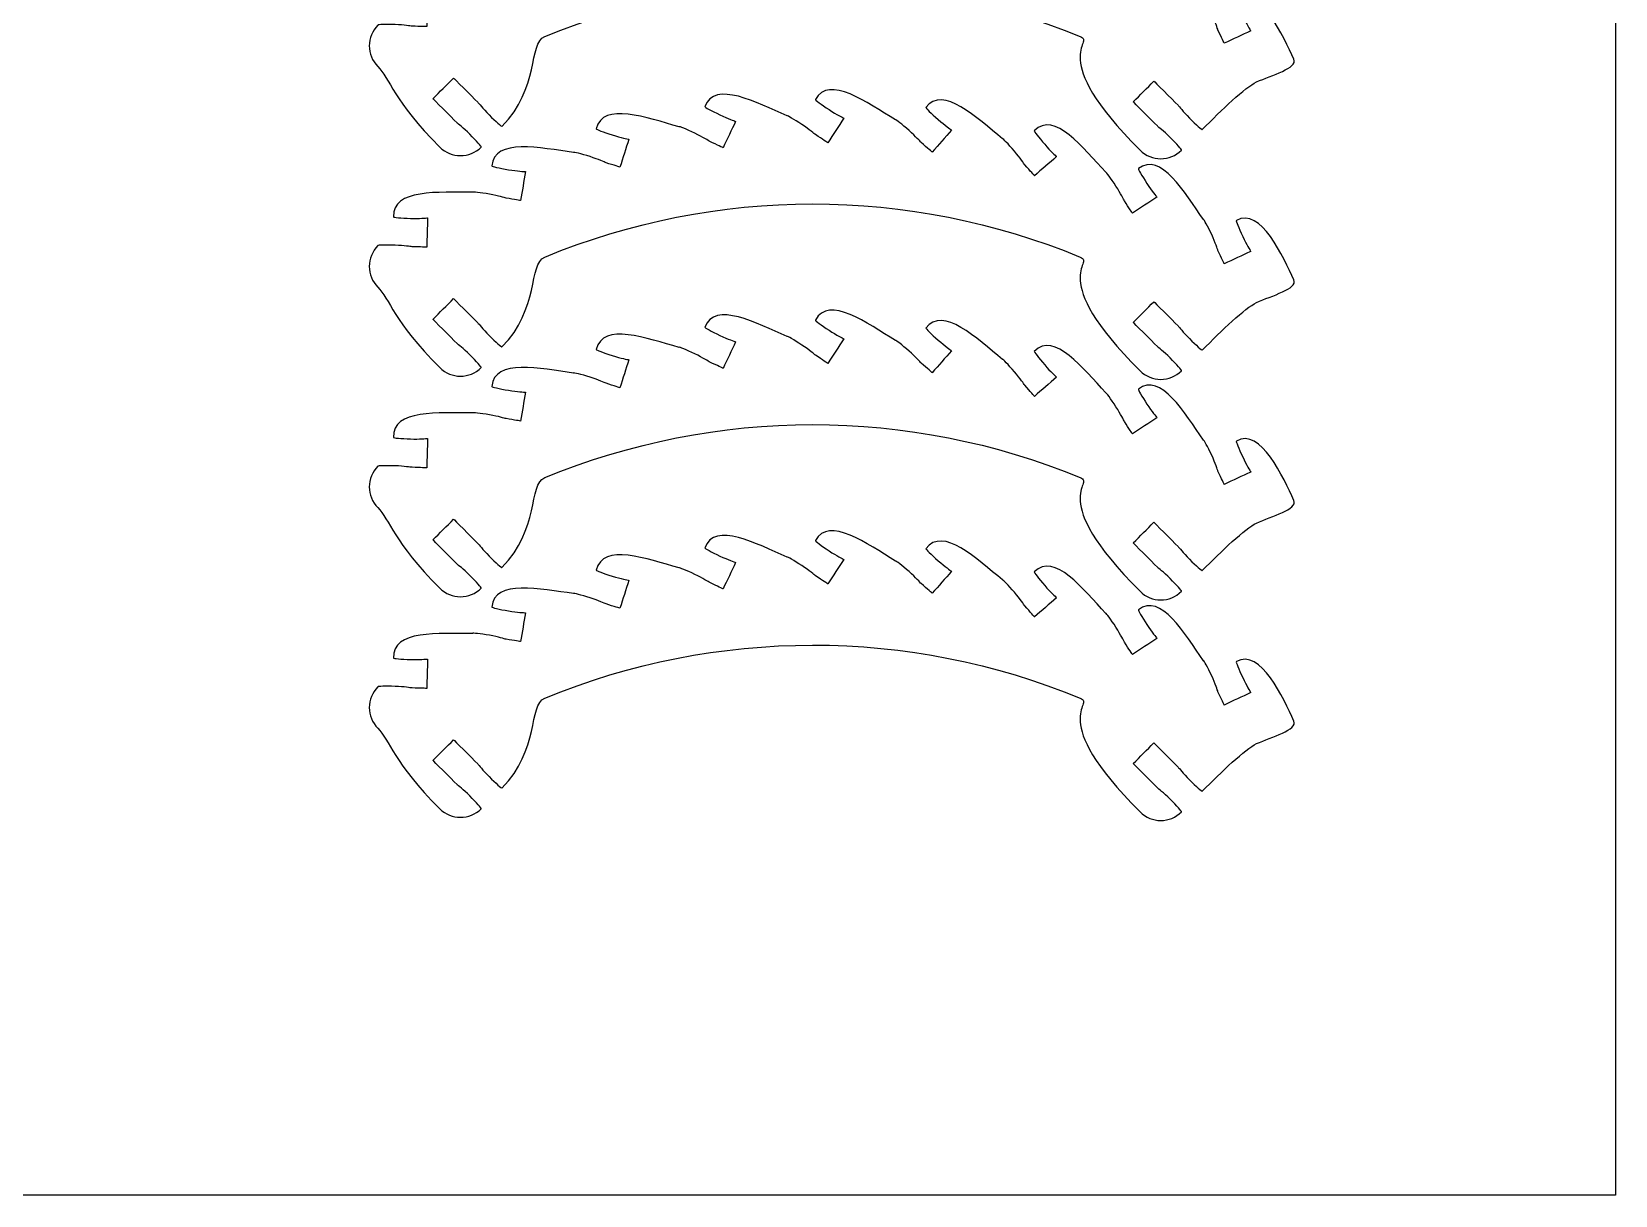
# Model space of a CAD drawing. Extents: x 0 to 580, y 0 to 450.
# Drawn here: x 418 to 580.2, y 0.2 to 119.4 of the extents above; entities that cross this region are included whole.
import ezdxf

# ---------------------------------------------------------------- set-up
doc = ezdxf.new("R2010")
doc.units = 0
doc.header["$MEASUREMENT"] = 0
doc.layers.add('DEFAULT', color=18, linetype='CONTINUOUS')

msp = doc.modelspace()

# ---------------------------------------------------------------- linework, layer by layer
at = {"layer": 'DEFAULT', "color": 18}
msp.add_lwpolyline([(580.18, 0.18), (0.18, 0.18), (0.18, 450.18), (580.18, 450.18)], close=True, dxfattribs=at)
at = {"layer": 'DEFAULT', "color": 1}
for points, knots in [([(466.17, 109.69), (466.13, 109.65), (465.54, 110.18), (464.86, 110.86), (464.17, 111.54), (463.81, 112.05), (463.69, 112.17), (463.07, 112.79), (461.22, 114.64), (461.22, 114.64), (460.51, 113.94), (459.8, 113.23), (459.1, 112.52), (459.1, 112.52), (460.95, 110.67), (461.57, 110.05), (461.69, 109.93), (462.19, 109.56), (462.88, 108.88), (463.56, 108.2), (464.08, 107.61), (464.05, 107.57), (462.87, 106.4), (460.97, 106.4), (459.8, 107.57), (455.05, 112.32), (454.67, 114.62), (453.46, 115.82), (452.29, 116.99), (452.29, 118.89), (453.47, 120.06), (453.47, 120.12), (454.25, 120.14), (455.22, 120.11), (456.18, 120.08), (456.79, 119.96), (456.96, 119.95), (457.84, 119.93), (458.46, 119.91), (458.46, 119.91), (458.49, 120.91), (458.53, 121.9), (458.56, 122.9), (458.38, 122.91), (457.77, 122.83), (456.8, 122.86), (455.84, 122.89), (455.05, 122.96), (455.06, 123.02), (454.9, 125.92), (459.78, 125.52), (463.15, 125.53), (463.16, 125.59), (463.94, 125.5), (464.89, 125.34), (465.84, 125.17), (466.42, 124.97), (466.6, 124.94), (467.46, 124.8), (468.08, 124.69), (468.08, 124.69), (468.24, 125.68), (468.41, 126.66), (468.58, 127.65), (468.41, 127.68), (467.79, 127.68), (466.84, 127.84), (465.89, 128.01), (465.12, 128.18), (465.13, 128.24), (465.37, 131.14), (470.15, 130.07), (473.49, 129.62), (473.51, 129.67), (474.27, 129.48), (475.19, 129.19), (476.11, 128.89), (476.66, 128.61), (476.83, 128.56), (477.66, 128.3), (478.25, 128.11), (478.25, 128.11), (478.56, 129.06), (478.86, 130.01), (479.16, 130.97), (479, 131.02), (478.39, 131.11), (477.46, 131.4), (476.54, 131.7), (475.81, 131.97), (475.83, 132.03), (476.47, 134.87), (481.05, 133.15), (484.3, 132.25), (484.32, 132.3), (485.04, 132), (485.92, 131.58), (486.79, 131.17), (487.3, 130.81), (487.46, 130.74), (488.24, 130.37), (488.81, 130.1), (488.81, 130.1), (489.24, 131), (489.67, 131.9), (490.1, 132.8), (489.94, 132.88), (489.35, 133.05), (488.48, 133.47), (487.61, 133.88), (486.92, 134.26), (486.94, 134.31), (487.96, 137.03), (492.27, 134.7), (495.36, 133.36), (495.4, 133.41), (496.07, 133.01), (496.88, 132.48), (497.68, 131.95), (498.14, 131.53), (498.28, 131.44), (499.01, 130.96), (499.53, 130.61), (499.53, 130.61), (500.09, 131.44), (500.64, 132.28), (501.19, 133.11), (501.04, 133.21), (500.48, 133.46), (499.67, 133.99), (498.86, 134.53), (498.24, 135), (498.26, 135.04), (499.65, 137.6), (503.6, 134.7), (506.47, 132.95), (506.51, 132.99), (507.13, 132.5), (507.85, 131.87), (508.58, 131.23), (508.97, 130.75), (509.1, 130.64), (509.76, 130.06), (510.23, 129.65), (510.23, 129.65), (510.89, 130.4), (511.55, 131.15), (512.21, 131.9), (512.08, 132.02), (511.56, 132.34), (510.83, 132.98), (510.1, 133.62), (509.55, 134.17), (509.58, 134.21), (511.31, 136.56), (514.81, 133.14), (517.43, 131.01), (517.47, 131.05), (518.01, 130.48), (518.64, 129.75), (519.28, 129.02), (519.6, 128.49), (519.71, 128.36), (520.28, 127.7), (520.69, 127.22), (520.69, 127.22), (521.45, 127.88), (522.21, 128.53), (522.96, 129.18), (522.85, 129.32), (522.37, 129.71), (521.75, 130.45), (521.11, 131.18), (520.64, 131.8), (520.68, 131.83), (522.71, 133.92), (525.71, 130.05), (528, 127.58), (528.05, 127.62), (528.52, 126.98), (529.04, 126.17), (529.57, 125.36), (529.81, 124.79), (529.91, 124.65), (530.38, 123.91), (530.72, 123.39), (530.72, 123.39), (531.56, 123.93), (532.4, 124.47), (533.24, 125.02), (533.15, 125.16), (532.73, 125.62), (532.21, 126.43), (531.69, 127.24), (531.3, 127.91), (531.34, 127.96), (533.64, 129.74), (536.08, 125.5), (538.01, 122.74), (538.06, 122.76), (538.44, 122.07), (538.85, 121.19), (539.25, 120.32), (539.42, 119.72), (539.49, 119.57), (539.86, 118.77), (540.13, 118.2), (540.13, 118.2), (541.03, 118.63), (541.94, 119.05), (542.84, 119.47), (542.77, 119.63), (542.43, 120.14), (542.02, 121.02), (541.61, 121.89), (541.32, 122.62), (541.37, 122.65), (543.89, 124.1), (546.21, 118.81), (547.26, 116.56), (547.69, 115.65), (544.96, 114.94), (543.45, 114.24), (542.24, 113.68), (539.87, 111.36), (537.88, 109.37), (537.84, 109.33), (537.25, 109.86), (536.57, 110.54), (535.88, 111.22), (535.52, 111.72), (535.4, 111.85), (534.78, 112.46), (532.93, 114.32), (532.93, 114.32), (532.22, 113.61), (531.51, 112.91), (530.81, 112.2), (530.81, 112.2), (532.66, 110.34), (533.28, 109.73), (533.4, 109.6), (533.9, 109.24), (534.59, 108.56), (535.27, 107.87), (535.79, 107.29), (535.75, 107.25), (534.58, 106.08), (532.68, 106.08), (531.51, 107.25), (521.74, 117.02), (526.98, 118.24), (525.39, 118.9), (507.87, 126.16), (488.08, 126.13), (470.55, 118.9), (468.85, 118.19), (470.05, 113.58), (466.17, 109.69)], [1, 1, 1, 1, 2, 2, 2, 3, 3, 3, 4, 4, 4, 12.499424, 12.499424, 12.499424, 13.499424, 13.499424, 13.499424, 14.499424, 14.499424, 14.499424, 15.499424, 15.499424, 15.499424, 16.499424, 16.499424, 16.499424, 17.499424, 17.499424, 17.499424, 18.499424, 18.499424, 18.499424, 19.499424, 19.499424, 19.499424, 20.499424, 20.499424, 20.499424, 21.499424, 21.499424, 21.499424, 30.002679, 30.002679, 30.002679, 31.002679, 31.002679, 31.002679, 32.002679, 32.002679, 32.002679, 33.002679, 33.002679, 33.002679, 34.002679, 34.002679, 34.002679, 35.002679, 35.002679, 35.002679, 36.002679, 36.002679, 36.002679, 44.509561, 44.509561, 44.509561, 45.509561, 45.509561, 45.509561, 46.509561, 46.509561, 46.509561, 47.509561, 47.509561, 47.509561, 48.509561, 48.509561, 48.509561, 49.509561, 49.509561, 49.509561, 50.509561, 50.509561, 50.509561, 59.011566, 59.011566, 59.011566, 60.011566, 60.011566, 60.011566, 61.011566, 61.011566, 61.011566, 62.011566, 62.011566, 62.011566, 63.011566, 63.011566, 63.011566, 64.011566, 64.011566, 64.011566, 65.011566, 65.011566, 65.011566, 73.506847, 73.506847, 73.506847, 74.506847, 74.506847, 74.506847, 75.506847, 75.506847, 75.506847, 76.506847, 76.506847, 76.506847, 77.506847, 77.506847, 77.506847, 78.506847, 78.506847, 78.506847, 79.506847, 79.506847, 79.506847, 88.010232, 88.010232, 88.010232, 89.010232, 89.010232, 89.010232, 90.010232, 90.010232, 90.010232, 91.010232, 91.010232, 91.010232, 92.010232, 92.010232, 92.010232, 93.010232, 93.010232, 93.010232, 94.010232, 94.010232, 94.010232, 102.518222, 102.518222, 102.518222, 103.518222, 103.518222, 103.518222, 104.518222, 104.518222, 104.518222, 105.518222, 105.518222, 105.518222, 106.518222, 106.518222, 106.518222, 107.518222, 107.518222, 107.518222, 108.518222, 108.518222, 108.518222, 117.021925, 117.021925, 117.021925, 118.021925, 118.021925, 118.021925, 119.021925, 119.021925, 119.021925, 120.021925, 120.021925, 120.021925, 121.021925, 121.021925, 121.021925, 122.021925, 122.021925, 122.021925, 123.021925, 123.021925, 123.021925, 131.530673, 131.530673, 131.530673, 132.530673, 132.530673, 132.530673, 133.530673, 133.530673, 133.530673, 134.530673, 134.530673, 134.530673, 135.530673, 135.530673, 135.530673, 136.530673, 136.530673, 136.530673, 137.530673, 137.530673, 137.530673, 146.030249, 146.030249, 146.030249, 147.030249, 147.030249, 147.030249, 148.030249, 148.030249, 148.030249, 149.030249, 149.030249, 149.030249, 150.030249, 150.030249, 150.030249, 151.030249, 151.030249, 151.030249, 152.030249, 152.030249, 152.030249, 153.030249, 153.030249, 153.030249, 154.030249, 154.030249, 154.030249, 162.53038, 162.53038, 162.53038, 163.53038, 163.53038, 163.53038, 164.53038, 164.53038, 164.53038, 165.53038, 165.53038, 165.53038, 166.53038, 166.53038, 166.53038, 167.53038, 167.53038, 167.53038, 168.53038, 168.53038, 168.53038, 169.53038, 169.53038, 169.53038, 169.53038]), ([(466.17, 87.1), (466.13, 87.06), (465.54, 87.58), (464.86, 88.26), (464.17, 88.95), (463.81, 89.45), (463.69, 89.57), (463.07, 90.19), (461.22, 92.04), (461.22, 92.04), (460.51, 91.34), (459.8, 90.63), (459.1, 89.92), (459.1, 89.92), (460.95, 88.07), (461.57, 87.45), (461.69, 87.33), (462.19, 86.97), (462.88, 86.28), (463.56, 85.6), (464.08, 85.01), (464.05, 84.98), (462.87, 83.8), (460.97, 83.8), (459.8, 84.98), (455.05, 89.72), (454.67, 92.02), (453.46, 93.22), (452.29, 94.39), (452.29, 96.29), (453.47, 97.47), (453.47, 97.52), (454.25, 97.54), (455.22, 97.51), (456.18, 97.48), (456.79, 97.36), (456.96, 97.36), (457.84, 97.33), (458.46, 97.31), (458.46, 97.31), (458.49, 98.31), (458.53, 99.31), (458.56, 100.31), (458.38, 100.31), (457.77, 100.23), (456.8, 100.26), (455.84, 100.29), (455.05, 100.36), (455.06, 100.42), (454.9, 103.32), (459.78, 102.92), (463.15, 102.94), (463.16, 102.99), (463.94, 102.9), (464.89, 102.74), (465.84, 102.58), (466.42, 102.38), (466.6, 102.34), (467.46, 102.2), (468.08, 102.09), (468.08, 102.09), (468.24, 103.08), (468.41, 104.07), (468.58, 105.05), (468.41, 105.08), (467.79, 105.08), (466.84, 105.25), (465.89, 105.41), (465.12, 105.59), (465.13, 105.64), (465.37, 108.54), (470.15, 107.47), (473.49, 107.02), (473.51, 107.07), (474.27, 106.88), (475.19, 106.59), (476.11, 106.3), (476.66, 106.02), (476.83, 105.96), (477.66, 105.7), (478.25, 105.51), (478.25, 105.51), (478.56, 106.46), (478.86, 107.42), (479.16, 108.37), (479, 108.42), (478.39, 108.51), (477.46, 108.81), (476.54, 109.1), (475.81, 109.38), (475.83, 109.43), (476.47, 112.27), (481.05, 110.55), (484.3, 109.65), (484.32, 109.7), (485.04, 109.4), (485.92, 108.99), (486.79, 108.57), (487.3, 108.22), (487.46, 108.14), (488.24, 107.77), (488.81, 107.5), (488.81, 107.5), (489.24, 108.4), (489.67, 109.3), (490.1, 110.2), (489.94, 110.28), (489.35, 110.45), (488.48, 110.87), (487.61, 111.29), (486.92, 111.66), (486.94, 111.71), (487.96, 114.44), (492.27, 112.11), (495.36, 110.77), (495.4, 110.81), (496.07, 110.41), (496.88, 109.89), (497.68, 109.35), (498.14, 108.94), (498.28, 108.84), (499.01, 108.36), (499.53, 108.01), (499.53, 108.01), (500.09, 108.85), (500.64, 109.68), (501.19, 110.52), (501.04, 110.61), (500.48, 110.87), (499.67, 111.4), (498.86, 111.93), (498.24, 112.4), (498.26, 112.45), (499.65, 115), (503.6, 112.1), (506.47, 110.35), (506.51, 110.39), (507.13, 109.91), (507.85, 109.27), (508.58, 108.63), (508.97, 108.16), (509.1, 108.04), (509.76, 107.46), (510.23, 107.05), (510.23, 107.05), (510.89, 107.8), (511.55, 108.55), (512.21, 109.3), (512.08, 109.42), (511.56, 109.75), (510.83, 110.39), (510.1, 111.02), (509.55, 111.57), (509.58, 111.61), (511.31, 113.96), (514.81, 110.54), (517.43, 108.41), (517.47, 108.45), (518.01, 107.89), (518.64, 107.15), (519.28, 106.42), (519.6, 105.89), (519.71, 105.76), (520.28, 105.1), (520.69, 104.63), (520.69, 104.63), (521.45, 105.28), (522.21, 105.93), (522.96, 106.59), (522.85, 106.72), (522.37, 107.11), (521.75, 107.85), (521.11, 108.58), (520.64, 109.2), (520.68, 109.24), (522.71, 111.32), (525.71, 107.46), (528, 104.99), (528.05, 105.02), (528.52, 104.39), (529.04, 103.57), (529.57, 102.76), (529.81, 102.2), (529.91, 102.05), (530.38, 101.31), (530.72, 100.79), (530.72, 100.79), (531.56, 101.33), (532.4, 101.88), (533.24, 102.42), (533.15, 102.56), (532.73, 103.02), (532.21, 103.83), (531.69, 104.64), (531.3, 105.32), (531.34, 105.36), (533.64, 107.14), (536.08, 102.9), (538.01, 100.14), (538.06, 100.16), (538.44, 99.47), (538.85, 98.6), (539.25, 97.72), (539.42, 97.13), (539.49, 96.97), (539.86, 96.18), (540.13, 95.61), (540.13, 95.61), (541.03, 96.03), (541.94, 96.45), (542.84, 96.88), (542.77, 97.03), (542.43, 97.55), (542.02, 98.42), (541.61, 99.3), (541.32, 100.02), (541.37, 100.05), (543.89, 101.5), (546.21, 96.21), (547.26, 93.96), (547.69, 93.05), (544.96, 92.35), (543.45, 91.64), (542.24, 91.08), (539.87, 88.76), (537.88, 86.77), (537.84, 86.73), (537.25, 87.26), (536.57, 87.94), (535.88, 88.62), (535.52, 89.13), (535.4, 89.25), (534.78, 89.87), (532.93, 91.72), (532.93, 91.72), (532.22, 91.02), (531.51, 90.31), (530.81, 89.6), (530.81, 89.6), (532.66, 87.75), (533.28, 87.13), (533.4, 87.01), (533.9, 86.64), (534.59, 85.96), (535.27, 85.28), (535.79, 84.69), (535.75, 84.65), (534.58, 83.48), (532.68, 83.48), (531.51, 84.65), (521.74, 94.42), (526.98, 95.64), (525.39, 96.3), (507.87, 103.56), (488.08, 103.54), (470.55, 96.3), (468.85, 95.59), (470.05, 90.98), (466.17, 87.1)], [1, 1, 1, 1, 2, 2, 2, 3, 3, 3, 4, 4, 4, 12.499424, 12.499424, 12.499424, 13.499424, 13.499424, 13.499424, 14.499424, 14.499424, 14.499424, 15.499424, 15.499424, 15.499424, 16.499424, 16.499424, 16.499424, 17.499424, 17.499424, 17.499424, 18.499424, 18.499424, 18.499424, 19.499424, 19.499424, 19.499424, 20.499424, 20.499424, 20.499424, 21.499424, 21.499424, 21.499424, 30.002679, 30.002679, 30.002679, 31.002679, 31.002679, 31.002679, 32.002679, 32.002679, 32.002679, 33.002679, 33.002679, 33.002679, 34.002679, 34.002679, 34.002679, 35.002679, 35.002679, 35.002679, 36.002679, 36.002679, 36.002679, 44.509561, 44.509561, 44.509561, 45.509561, 45.509561, 45.509561, 46.509561, 46.509561, 46.509561, 47.509561, 47.509561, 47.509561, 48.509561, 48.509561, 48.509561, 49.509561, 49.509561, 49.509561, 50.509561, 50.509561, 50.509561, 59.011566, 59.011566, 59.011566, 60.011566, 60.011566, 60.011566, 61.011566, 61.011566, 61.011566, 62.011566, 62.011566, 62.011566, 63.011566, 63.011566, 63.011566, 64.011566, 64.011566, 64.011566, 65.011566, 65.011566, 65.011566, 73.506847, 73.506847, 73.506847, 74.506847, 74.506847, 74.506847, 75.506847, 75.506847, 75.506847, 76.506847, 76.506847, 76.506847, 77.506847, 77.506847, 77.506847, 78.506847, 78.506847, 78.506847, 79.506847, 79.506847, 79.506847, 88.010232, 88.010232, 88.010232, 89.010232, 89.010232, 89.010232, 90.010232, 90.010232, 90.010232, 91.010232, 91.010232, 91.010232, 92.010232, 92.010232, 92.010232, 93.010232, 93.010232, 93.010232, 94.010232, 94.010232, 94.010232, 102.518973, 102.518973, 102.518973, 103.518973, 103.518973, 103.518973, 104.518973, 104.518973, 104.518973, 105.518973, 105.518973, 105.518973, 106.518973, 106.518973, 106.518973, 107.518973, 107.518973, 107.518973, 108.518973, 108.518973, 108.518973, 117.022676, 117.022676, 117.022676, 118.022676, 118.022676, 118.022676, 119.022676, 119.022676, 119.022676, 120.022676, 120.022676, 120.022676, 121.022676, 121.022676, 121.022676, 122.022676, 122.022676, 122.022676, 123.022676, 123.022676, 123.022676, 131.531424, 131.531424, 131.531424, 132.531424, 132.531424, 132.531424, 133.531424, 133.531424, 133.531424, 134.531424, 134.531424, 134.531424, 135.531424, 135.531424, 135.531424, 136.531424, 136.531424, 136.531424, 137.531424, 137.531424, 137.531424, 146.031, 146.031, 146.031, 147.031, 147.031, 147.031, 148.031, 148.031, 148.031, 149.031, 149.031, 149.031, 150.031, 150.031, 150.031, 151.031, 151.031, 151.031, 152.031, 152.031, 152.031, 153.031, 153.031, 153.031, 154.031, 154.031, 154.031, 162.531131, 162.531131, 162.531131, 163.531131, 163.531131, 163.531131, 164.531131, 164.531131, 164.531131, 165.531131, 165.531131, 165.531131, 166.531131, 166.531131, 166.531131, 167.531131, 167.531131, 167.531131, 168.531131, 168.531131, 168.531131, 169.531131, 169.531131, 169.531131, 169.531131]), ([(466.17, 64.5), (466.13, 64.46), (465.54, 64.98), (464.86, 65.67), (464.17, 66.35), (463.81, 66.85), (463.69, 66.97), (463.07, 67.59), (461.22, 69.45), (461.22, 69.45), (460.51, 68.74), (459.8, 68.03), (459.1, 67.33), (459.1, 67.33), (460.95, 65.47), (461.57, 64.85), (461.69, 64.73), (462.19, 64.37), (462.88, 63.69), (463.56, 63), (464.08, 62.42), (464.05, 62.38), (462.87, 61.2), (460.97, 61.2), (459.8, 62.38), (455.05, 67.13), (454.67, 69.42), (453.46, 70.63), (452.29, 71.8), (452.29, 73.7), (453.47, 74.87), (453.47, 74.92), (454.25, 74.94), (455.22, 74.91), (456.18, 74.88), (456.79, 74.76), (456.96, 74.76), (457.84, 74.73), (458.46, 74.71), (458.46, 74.71), (458.49, 75.71), (458.53, 76.71), (458.56, 77.71), (458.38, 77.72), (457.77, 77.63), (456.8, 77.67), (455.84, 77.7), (455.05, 77.76), (455.06, 77.82), (454.9, 80.73), (459.78, 80.32), (463.15, 80.34), (463.16, 80.39), (463.94, 80.3), (464.89, 80.14), (465.84, 79.98), (466.42, 79.78), (466.6, 79.75), (467.46, 79.6), (468.08, 79.5), (468.08, 79.5), (468.24, 80.48), (468.41, 81.47), (468.58, 82.45), (468.41, 82.48), (467.79, 82.49), (466.84, 82.65), (465.89, 82.81), (465.12, 82.99), (465.13, 83.04), (465.37, 85.94), (470.15, 84.87), (473.49, 84.42), (473.51, 84.48), (474.27, 84.28), (475.19, 83.99), (476.11, 83.7), (476.66, 83.42), (476.83, 83.37), (477.66, 83.1), (478.25, 82.91), (478.25, 82.91), (478.56, 83.87), (478.86, 84.82), (479.16, 85.77), (479, 85.83), (478.39, 85.91), (477.46, 86.21), (476.54, 86.5), (475.81, 86.78), (475.83, 86.83), (476.47, 89.67), (481.05, 87.95), (484.3, 87.05), (484.32, 87.1), (485.04, 86.8), (485.92, 86.39), (486.79, 85.97), (487.3, 85.62), (487.46, 85.54), (488.24, 85.17), (488.81, 84.9), (488.81, 84.9), (489.24, 85.8), (489.67, 86.7), (490.1, 87.6), (489.94, 87.68), (489.35, 87.85), (488.48, 88.27), (487.61, 88.69), (486.92, 89.06), (486.94, 89.11), (487.96, 91.84), (492.27, 89.51), (495.36, 88.17), (495.4, 88.21), (496.07, 87.82), (496.88, 87.29), (497.68, 86.76), (498.14, 86.34), (498.28, 86.24), (499.01, 85.76), (499.53, 85.41), (499.53, 85.41), (500.09, 86.25), (500.64, 87.08), (501.19, 87.92), (501.04, 88.02), (500.48, 88.27), (499.67, 88.8), (498.86, 89.33), (498.24, 89.8), (498.26, 89.85), (499.65, 92.41), (503.6, 89.51), (506.47, 87.75), (506.51, 87.79), (507.13, 87.31), (507.85, 86.67), (508.58, 86.04), (508.97, 85.56), (509.1, 85.44), (509.76, 84.87), (510.23, 84.45), (510.23, 84.45), (510.89, 85.2), (511.55, 85.96), (512.21, 86.71), (512.08, 86.82), (511.56, 87.15), (510.83, 87.79), (510.1, 88.43), (509.55, 88.97), (509.58, 89.02), (511.31, 91.36), (514.81, 87.95), (517.43, 85.81), (517.47, 85.85), (518.01, 85.29), (518.64, 84.55), (519.28, 83.82), (519.6, 83.3), (519.71, 83.16), (520.28, 82.5), (520.69, 82.03), (520.69, 82.03), (521.45, 82.68), (522.21, 83.34), (522.96, 83.99), (522.85, 84.12), (522.37, 84.52), (521.75, 85.25), (521.11, 85.98), (520.64, 86.6), (520.68, 86.64), (522.71, 88.72), (525.71, 84.86), (528, 82.39), (528.05, 82.42), (528.52, 81.79), (529.04, 80.97), (529.57, 80.16), (529.81, 79.6), (529.91, 79.45), (530.38, 78.71), (530.72, 78.19), (530.72, 78.19), (531.56, 78.73), (532.4, 79.28), (533.24, 79.82), (533.15, 79.97), (532.73, 80.43), (532.21, 81.24), (531.69, 82.04), (531.3, 82.72), (531.34, 82.76), (533.64, 84.54), (536.08, 80.31), (538.01, 77.54), (538.06, 77.57), (538.44, 76.88), (538.85, 76), (539.25, 75.12), (539.42, 74.53), (539.49, 74.37), (539.86, 73.58), (540.13, 73.01), (540.13, 73.01), (541.03, 73.43), (541.94, 73.86), (542.84, 74.28), (542.77, 74.44), (542.43, 74.95), (542.02, 75.82), (541.61, 76.7), (541.32, 77.43), (541.37, 77.45), (543.89, 78.9), (546.21, 73.61), (547.26, 71.37), (547.69, 70.45), (544.96, 69.75), (543.45, 69.05), (542.24, 68.48), (539.87, 66.17), (537.88, 64.18), (537.84, 64.14), (537.25, 64.66), (536.57, 65.34), (535.88, 66.03), (535.52, 66.53), (535.4, 66.65), (534.78, 67.27), (532.93, 69.13), (532.93, 69.13), (532.22, 68.42), (531.51, 67.71), (530.81, 67.01), (530.81, 67.01), (532.66, 65.15), (533.28, 64.53), (533.4, 64.41), (533.9, 64.05), (534.59, 63.36), (535.27, 62.68), (535.79, 62.09), (535.75, 62.06), (534.58, 60.88), (532.68, 60.88), (531.51, 62.06), (521.74, 71.83), (526.98, 73.04), (525.39, 73.7), (507.87, 80.96), (488.08, 80.94), (470.55, 73.7), (468.85, 73), (470.05, 68.39), (466.17, 64.5)], [1, 1, 1, 1, 2, 2, 2, 3, 3, 3, 4, 4, 4, 12.499424, 12.499424, 12.499424, 13.499424, 13.499424, 13.499424, 14.499424, 14.499424, 14.499424, 15.499424, 15.499424, 15.499424, 16.499424, 16.499424, 16.499424, 17.499424, 17.499424, 17.499424, 18.499424, 18.499424, 18.499424, 19.499424, 19.499424, 19.499424, 20.499424, 20.499424, 20.499424, 21.499424, 21.499424, 21.499424, 30.002679, 30.002679, 30.002679, 31.002679, 31.002679, 31.002679, 32.002679, 32.002679, 32.002679, 33.002679, 33.002679, 33.002679, 34.002679, 34.002679, 34.002679, 35.002679, 35.002679, 35.002679, 36.002679, 36.002679, 36.002679, 44.510547, 44.510547, 44.510547, 45.510547, 45.510547, 45.510547, 46.510547, 46.510547, 46.510547, 47.510547, 47.510547, 47.510547, 48.510547, 48.510547, 48.510547, 49.510547, 49.510547, 49.510547, 50.510547, 50.510547, 50.510547, 59.012552, 59.012552, 59.012552, 60.012552, 60.012552, 60.012552, 61.012552, 61.012552, 61.012552, 62.012552, 62.012552, 62.012552, 63.012552, 63.012552, 63.012552, 64.012552, 64.012552, 64.012552, 65.012552, 65.012552, 65.012552, 73.507832, 73.507832, 73.507832, 74.507832, 74.507832, 74.507832, 75.507832, 75.507832, 75.507832, 76.507832, 76.507832, 76.507832, 77.507832, 77.507832, 77.507832, 78.507832, 78.507832, 78.507832, 79.507832, 79.507832, 79.507832, 88.011218, 88.011218, 88.011218, 89.011218, 89.011218, 89.011218, 90.011218, 90.011218, 90.011218, 91.011218, 91.011218, 91.011218, 92.011218, 92.011218, 92.011218, 93.011218, 93.011218, 93.011218, 94.011218, 94.011218, 94.011218, 102.519959, 102.519959, 102.519959, 103.519959, 103.519959, 103.519959, 104.519959, 104.519959, 104.519959, 105.519959, 105.519959, 105.519959, 106.519959, 106.519959, 106.519959, 107.519959, 107.519959, 107.519959, 108.519959, 108.519959, 108.519959, 117.023662, 117.023662, 117.023662, 118.023662, 118.023662, 118.023662, 119.023662, 119.023662, 119.023662, 120.023662, 120.023662, 120.023662, 121.023662, 121.023662, 121.023662, 122.023662, 122.023662, 122.023662, 123.023662, 123.023662, 123.023662, 131.53241, 131.53241, 131.53241, 132.53241, 132.53241, 132.53241, 133.53241, 133.53241, 133.53241, 134.53241, 134.53241, 134.53241, 135.53241, 135.53241, 135.53241, 136.53241, 136.53241, 136.53241, 137.53241, 137.53241, 137.53241, 146.03241, 146.03241, 146.03241, 147.03241, 147.03241, 147.03241, 148.03241, 148.03241, 148.03241, 149.03241, 149.03241, 149.03241, 150.03241, 150.03241, 150.03241, 151.03241, 151.03241, 151.03241, 152.03241, 152.03241, 152.03241, 153.03241, 153.03241, 153.03241, 154.03241, 154.03241, 154.03241, 162.53254, 162.53254, 162.53254, 163.53254, 163.53254, 163.53254, 164.53254, 164.53254, 164.53254, 165.53254, 165.53254, 165.53254, 166.53254, 166.53254, 166.53254, 167.53254, 167.53254, 167.53254, 168.53254, 168.53254, 168.53254, 169.53254, 169.53254, 169.53254, 169.53254]), ([(466.17, 41.9), (466.13, 41.86), (465.54, 42.38), (464.86, 43.07), (464.17, 43.75), (463.81, 44.25), (463.69, 44.38), (463.07, 44.99), (461.22, 46.85), (461.22, 46.85), (460.51, 46.14), (459.8, 45.44), (459.1, 44.73), (459.1, 44.73), (460.95, 42.87), (461.57, 42.26), (461.69, 42.13), (462.19, 41.77), (462.88, 41.09), (463.56, 40.4), (464.08, 39.82), (464.05, 39.78), (462.87, 38.61), (460.97, 38.61), (459.8, 39.78), (455.05, 44.53), (454.67, 46.82), (453.46, 48.03), (452.29, 49.2), (452.29, 51.1), (453.47, 52.27), (453.47, 52.33), (454.25, 52.35), (455.22, 52.32), (456.18, 52.29), (456.79, 52.17), (456.96, 52.16), (457.84, 52.13), (458.46, 52.11), (458.46, 52.11), (458.49, 53.11), (458.53, 54.11), (458.56, 55.11), (458.38, 55.12), (457.77, 55.04), (456.8, 55.07), (455.84, 55.1), (455.05, 55.17), (455.06, 55.22), (454.9, 58.13), (459.78, 57.72), (463.15, 57.74), (463.16, 57.8), (463.94, 57.71), (464.89, 57.55), (465.84, 57.38), (466.42, 57.18), (466.6, 57.15), (467.46, 57), (468.08, 56.9), (468.08, 56.9), (468.24, 57.88), (468.41, 58.87), (468.58, 59.86), (468.41, 59.88), (467.79, 59.89), (466.84, 60.05), (465.89, 60.22), (465.12, 60.39), (465.13, 60.44), (465.37, 63.35), (470.15, 62.28), (473.49, 61.83), (473.51, 61.88), (474.27, 61.68), (475.19, 61.4), (476.11, 61.1), (476.66, 60.82), (476.83, 60.77), (477.66, 60.5), (478.25, 60.32), (478.25, 60.32), (478.56, 61.27), (478.86, 62.22), (479.16, 63.17), (479, 63.23), (478.39, 63.32), (477.46, 63.61), (476.54, 63.9), (475.81, 64.18), (475.83, 64.23), (476.47, 67.07), (481.05, 65.36), (484.3, 64.46), (484.32, 64.5), (485.04, 64.21), (485.92, 63.79), (486.79, 63.38), (487.3, 63.02), (487.46, 62.95), (488.24, 62.57), (488.81, 62.3), (488.81, 62.3), (489.24, 63.2), (489.67, 64.11), (490.1, 65.01), (489.94, 65.08), (489.35, 65.26), (488.48, 65.67), (487.61, 66.09), (486.92, 66.46), (486.94, 66.52), (487.96, 69.24), (492.27, 66.91), (495.36, 65.57), (495.4, 65.61), (496.07, 65.22), (496.88, 64.69), (497.68, 64.16), (498.14, 63.74), (498.28, 63.65), (499.01, 63.16), (499.53, 62.82), (499.53, 62.82), (500.09, 63.65), (500.64, 64.49), (501.19, 65.32), (501.04, 65.42), (500.48, 65.67), (499.67, 66.2), (498.86, 66.74), (498.24, 67.21), (498.26, 67.25), (499.65, 69.81), (503.6, 66.91), (506.47, 65.16), (506.51, 65.19), (507.13, 64.71), (507.85, 64.08), (508.58, 63.44), (508.97, 62.96), (509.1, 62.85), (509.76, 62.27), (510.23, 61.85), (510.23, 61.85), (510.89, 62.61), (511.55, 63.36), (512.21, 64.11), (512.08, 64.23), (511.56, 64.55), (510.83, 65.19), (510.1, 65.83), (509.55, 66.38), (509.58, 66.42), (511.31, 68.76), (514.81, 65.35), (517.43, 63.22), (517.47, 63.25), (518.01, 62.69), (518.64, 61.96), (519.28, 61.23), (519.6, 60.7), (519.71, 60.57), (520.28, 59.9), (520.69, 59.43), (520.69, 59.43), (521.45, 60.08), (522.21, 60.74), (522.96, 61.39), (522.85, 61.53), (522.37, 61.92), (521.75, 62.65), (521.11, 63.38), (520.64, 64), (520.68, 64.04), (522.71, 66.13), (525.71, 62.26), (528, 59.79), (528.05, 59.82), (528.52, 59.19), (529.04, 58.38), (529.57, 57.57), (529.81, 57), (529.91, 56.85), (530.38, 56.12), (530.72, 55.59), (530.72, 55.59), (531.56, 56.14), (532.4, 56.68), (533.24, 57.22), (533.15, 57.37), (532.73, 57.83), (532.21, 58.64), (531.69, 59.45), (531.3, 60.12), (531.34, 60.16), (533.64, 61.95), (536.08, 57.71), (538.01, 54.94), (538.06, 54.97), (538.44, 54.28), (538.85, 53.4), (539.25, 52.53), (539.42, 51.93), (539.49, 51.77), (539.86, 50.98), (540.13, 50.41), (540.13, 50.41), (541.03, 50.84), (541.94, 51.26), (542.84, 51.68), (542.77, 51.84), (542.43, 52.35), (542.02, 53.22), (541.61, 54.1), (541.32, 54.83), (541.37, 54.85), (543.89, 56.3), (546.21, 51.02), (547.26, 48.77), (547.69, 47.85), (544.96, 47.15), (543.45, 46.45), (542.24, 45.88), (539.87, 43.57), (537.88, 41.58), (537.84, 41.54), (537.25, 42.06), (536.57, 42.75), (535.88, 43.43), (535.52, 43.93), (535.4, 44.05), (534.78, 44.67), (532.93, 46.53), (532.93, 46.53), (532.22, 45.82), (531.51, 45.11), (530.81, 44.41), (530.81, 44.41), (532.66, 42.55), (533.28, 41.93), (533.4, 41.81), (533.9, 41.45), (534.59, 40.77), (535.27, 40.08), (535.79, 39.5), (535.75, 39.46), (534.58, 38.28), (532.68, 38.28), (531.51, 39.46), (521.74, 49.23), (526.98, 50.45), (525.39, 51.11), (507.87, 58.37), (488.08, 58.34), (470.55, 51.11), (468.85, 50.4), (470.05, 45.79), (466.17, 41.9)], [1, 1, 1, 1, 2, 2, 2, 3, 3, 3, 4, 4, 4, 12.499424, 12.499424, 12.499424, 13.499424, 13.499424, 13.499424, 14.499424, 14.499424, 14.499424, 15.499424, 15.499424, 15.499424, 16.499424, 16.499424, 16.499424, 17.499424, 17.499424, 17.499424, 18.499424, 18.499424, 18.499424, 19.499424, 19.499424, 19.499424, 20.499424, 20.499424, 20.499424, 21.499424, 21.499424, 21.499424, 30.002679, 30.002679, 30.002679, 31.002679, 31.002679, 31.002679, 32.002679, 32.002679, 32.002679, 33.002679, 33.002679, 33.002679, 34.002679, 34.002679, 34.002679, 35.002679, 35.002679, 35.002679, 36.002679, 36.002679, 36.002679, 44.509561, 44.509561, 44.509561, 45.509561, 45.509561, 45.509561, 46.509561, 46.509561, 46.509561, 47.509561, 47.509561, 47.509561, 48.509561, 48.509561, 48.509561, 49.509561, 49.509561, 49.509561, 50.509561, 50.509561, 50.509561, 59.011566, 59.011566, 59.011566, 60.011566, 60.011566, 60.011566, 61.011566, 61.011566, 61.011566, 62.011566, 62.011566, 62.011566, 63.011566, 63.011566, 63.011566, 64.011566, 64.011566, 64.011566, 65.011566, 65.011566, 65.011566, 73.506847, 73.506847, 73.506847, 74.506847, 74.506847, 74.506847, 75.506847, 75.506847, 75.506847, 76.506847, 76.506847, 76.506847, 77.506847, 77.506847, 77.506847, 78.506847, 78.506847, 78.506847, 79.506847, 79.506847, 79.506847, 88.010232, 88.010232, 88.010232, 89.010232, 89.010232, 89.010232, 90.010232, 90.010232, 90.010232, 91.010232, 91.010232, 91.010232, 92.010232, 92.010232, 92.010232, 93.010232, 93.010232, 93.010232, 94.010232, 94.010232, 94.010232, 102.518973, 102.518973, 102.518973, 103.518973, 103.518973, 103.518973, 104.518973, 104.518973, 104.518973, 105.518973, 105.518973, 105.518973, 106.518973, 106.518973, 106.518973, 107.518973, 107.518973, 107.518973, 108.518973, 108.518973, 108.518973, 117.022676, 117.022676, 117.022676, 118.022676, 118.022676, 118.022676, 119.022676, 119.022676, 119.022676, 120.022676, 120.022676, 120.022676, 121.022676, 121.022676, 121.022676, 122.022676, 122.022676, 122.022676, 123.022676, 123.022676, 123.022676, 131.531424, 131.531424, 131.531424, 132.531424, 132.531424, 132.531424, 133.531424, 133.531424, 133.531424, 134.531424, 134.531424, 134.531424, 135.531424, 135.531424, 135.531424, 136.531424, 136.531424, 136.531424, 137.531424, 137.531424, 137.531424, 146.031, 146.031, 146.031, 147.031, 147.031, 147.031, 148.031, 148.031, 148.031, 149.031, 149.031, 149.031, 150.031, 150.031, 150.031, 151.031, 151.031, 151.031, 152.031, 152.031, 152.031, 153.031, 153.031, 153.031, 154.031, 154.031, 154.031, 162.531131, 162.531131, 162.531131, 163.531131, 163.531131, 163.531131, 164.531131, 164.531131, 164.531131, 165.531131, 165.531131, 165.531131, 166.531131, 166.531131, 166.531131, 167.531131, 167.531131, 167.531131, 168.531131, 168.531131, 168.531131, 169.531131, 169.531131, 169.531131, 169.531131])]:
    msp.add_open_spline(points, degree=3, knots=knots, dxfattribs=at)

doc.saveas('drawing.dxf')
